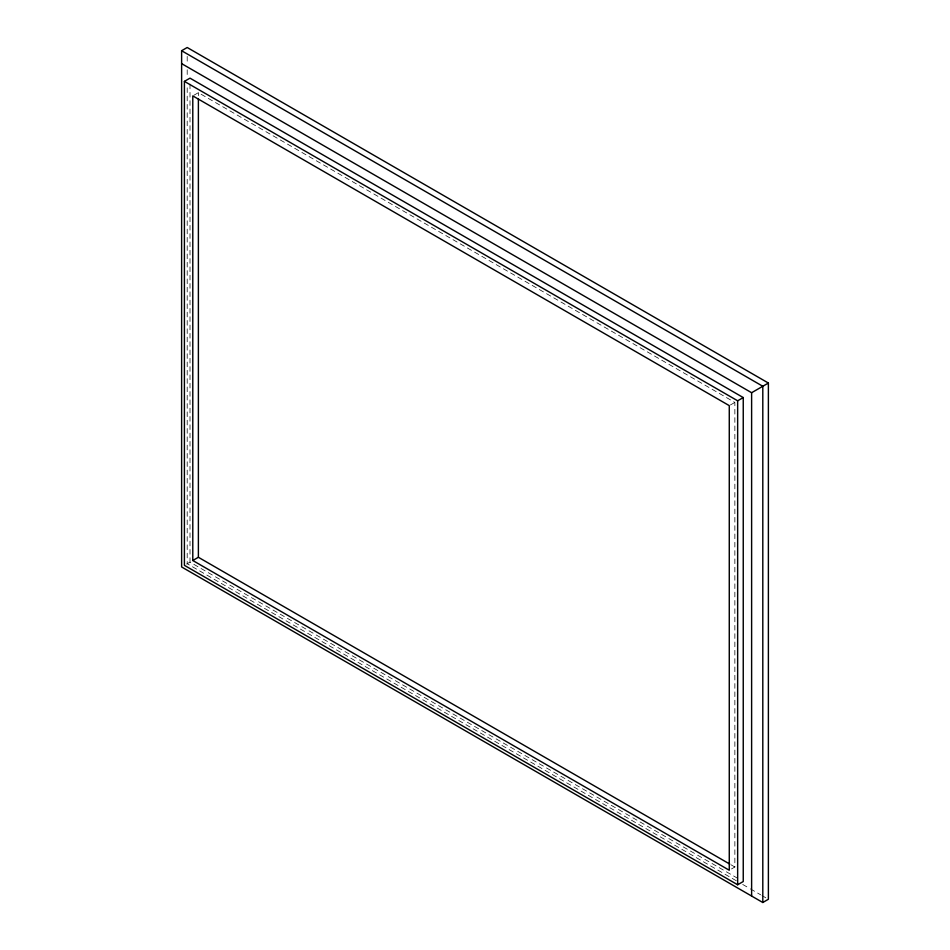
<?xml version="1.0" encoding="UTF-8"?>
<svg xmlns="http://www.w3.org/2000/svg" width="950" height="950" viewBox="0 0 950 950"><rect width="100%" height="100%" fill="white"/><g stroke="black" fill="none" stroke-linecap="round" stroke-linejoin="round"><path stroke-width="0.71" stroke-dasharray="4.75 3.56" d="M193.907 95.249L198.384 92.673L734.861 402.408L734.861 867.006L731.5 868.941M186.639 564.051L190 562.115L740.668 880.044M730.384 404.985L734.861 402.408M731.001 864.785L734.861 867.006M736.309 880.757L187.197 563.73L187.197 86.07M742.722 884.462L749.146 888.167M750.429 888.903L760.689 894.829M761.971 895.565L765.819 897.797M198.384 92.673L198.384 95.641M190 84.075L190 562.115M187.197 56.406L187.197 63.816M187.197 69.754L187.197 77.164"/><path stroke-width="1.43" d="M181.616 50.73L187.197 47.5L768.384 383.04L768.384 899.27L762.803 902.5L181.616 566.96L181.616 50.73L762.803 386.27L762.803 902.5M184.407 81.379L190 78.149L743.244 397.563L743.244 881.529L737.651 884.759L184.407 565.345L184.407 81.379L737.651 400.793L743.244 397.563M192.791 560.5L729.268 870.236L729.268 405.626L192.791 95.891L192.791 560.5L198.384 557.282L729.719 864.049M181.616 63.626L751.616 392.718L768.384 383.04M751.616 392.718L751.616 896.052M737.651 400.793L737.651 884.759M198.384 98.61L198.384 557.282"/></g></svg>
